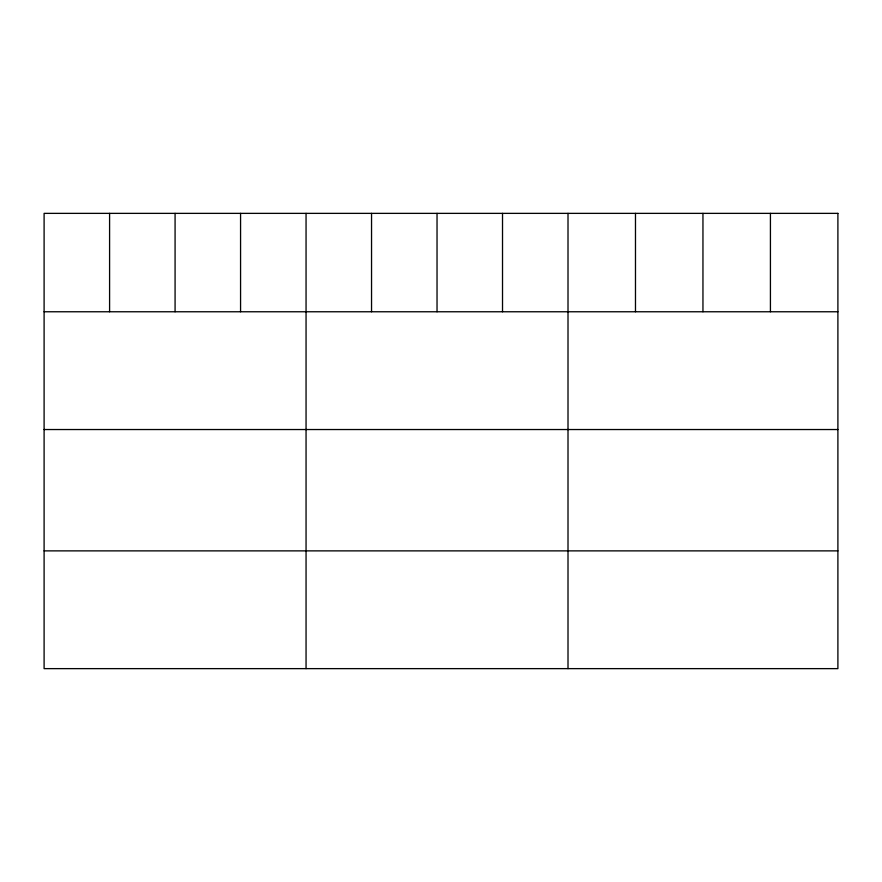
<?xml version="1.0" encoding="UTF-8"?>
<svg xmlns="http://www.w3.org/2000/svg" width="882" height="882" viewBox="0 0 882 882"><rect width="100%" height="100%" fill="white"/><g stroke="black" fill="none" stroke-linecap="round" stroke-linejoin="round"><path stroke-width="1.32" d="M44.1 311.765L837.9 311.765M44.1 429.534L837.9 429.534M44.1 550.875L837.9 550.875M770.427 213.367L770.427 311.765M702.954 213.367L702.954 311.765M635.481 213.367L635.481 311.765M568.008 213.367L568.008 668.633M502.52 213.367L502.52 311.765M437.031 213.367L437.031 311.765M371.543 213.367L371.543 311.765M306.054 213.367L306.054 668.633M240.565 213.367L240.565 311.765M175.077 213.367L175.077 311.765M109.589 213.367L109.589 311.765M837.9 213.367L44.1 213.367L44.1 668.633L837.9 668.633L837.9 213.367"/></g></svg>
